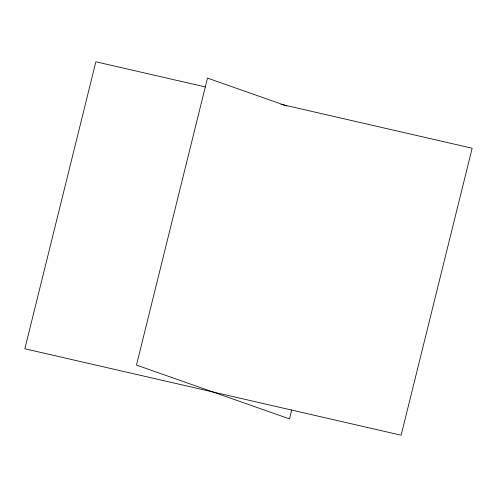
<?xml version="1.0" encoding="UTF-8"?>
<svg xmlns="http://www.w3.org/2000/svg" width="497" height="497" viewBox="0 0 497 497"><rect width="100%" height="100%" fill="white"/><g stroke="black" fill="none" stroke-linecap="round" stroke-linejoin="round"><path stroke-width="0.75" d="M291.739 409.87L289.502 418.909L136.476 365.078L207.498 78.091L286.924 106.035M205.429 86.956L95.871 61.783L24.85 348.77L401.129 435.217L472.15 148.23L280.991 104.314"/></g></svg>
